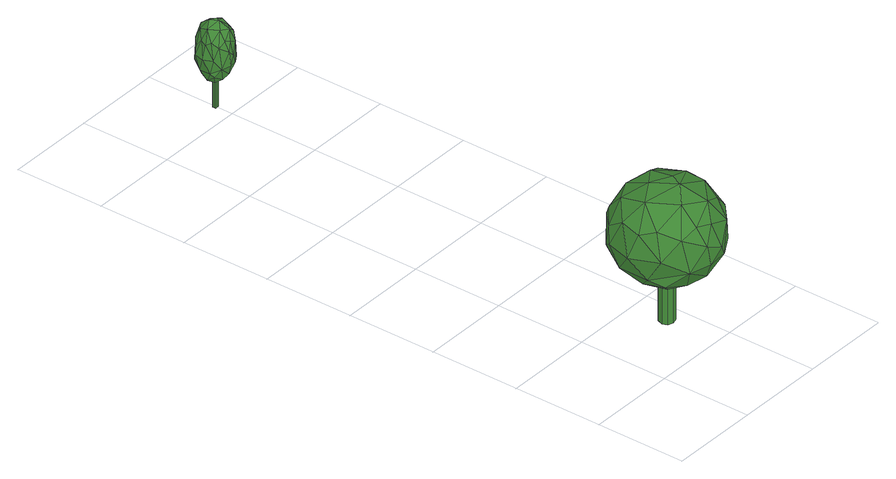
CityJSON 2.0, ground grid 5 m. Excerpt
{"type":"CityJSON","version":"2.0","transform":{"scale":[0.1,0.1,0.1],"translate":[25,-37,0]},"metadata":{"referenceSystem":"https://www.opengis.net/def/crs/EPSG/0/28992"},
"CityObjects":{
"tree1":{"type":"SolitaryVegetationObject","attributes":{"name":"Alderaan Tree 32","species":"Platanus orientalis","height":8,"crownDiameter":6},"geometry":[{"type":"MultiSurface","lod":"3","boundaries":[[[0,1,2,3,4,5,6,7]],[[6,8,9,7]],[[5,10,8,6]],[[4,11,10,5]],[[3,12,11,4]],[[2,13,12,3]],[[1,14,13,2]],[[0,15,14,1]],[[7,9,15,0]],[[8,10,11,12,13,14,15,9]],[[16,17,18]],[[19,20,21]],[[22,23,24]],[[25,26,27]],[[16,28,17]],[[18,17,29]],[[30,16,18]],[[31,29,17]],[[32,17,28]],[[19,33,20]],[[21,20,23]],[[34,22,35]],[[36,30,37]],[[38,37,39]],[[40,36,38]],[[41,39,37]],[[42,37,30]],[[43,44,41]],[[45,46,26]],[[47,26,34]],[[48,45,47]],[[25,34,26]],[[27,26,46]],[[49,25,27]],[[50,43,51]],[[52,50,48]],[[53,51,43]],[[54,40,55]],[[56,55,49]],[[28,54,56]],[[57,55,40]],[[58,59,57]],[[60,61,43]],[[30,18,42]],[[62,29,63]],[[48,64,45]],[[54,28,16]],[[32,28,65]],[[27,65,49]],[[46,66,27]],[[67,33,19]],[[68,52,48]],[[34,35,68]],[[21,58,69]],[[38,69,40]],[[39,70,38]],[[59,58,22]],[[25,22,34]],[[53,71,51]],[[18,72,60]],[[45,64,73]],[[74,54,75]],[[44,76,77]],[[44,67,76]],[[78,59,79]],[[72,18,29]],[[30,80,16]],[[31,63,29]],[[66,73,31]],[[20,33,24]],[[70,77,19]],[[81,24,33]],[[36,80,30]],[[40,74,36]],[[41,77,39]],[[45,73,46]],[[68,47,34]],[[50,44,43]],[[48,50,71]],[[81,67,52]],[[71,64,48]],[[61,53,43]],[[72,62,53]],[[54,74,40]],[[65,56,49]],[[69,57,40]],[[60,72,61]],[[42,18,60]],[[64,62,63]],[[73,64,63]],[[75,54,16]],[[80,75,16]],[[76,67,19]],[[77,76,19]],[[35,81,52]],[[79,59,22]],[[25,79,22]],[[49,78,79]],[[32,31,17]],[[66,31,32]],[[70,19,21]],[[24,23,20]],[[35,22,24]],[[38,36,37]],[[42,41,37]],[[60,41,42]],[[47,45,26]],[[52,67,50]],[[53,62,71]],[[56,54,55]],[[57,78,55]],[[57,59,78]],[[27,66,65]],[[66,32,65]],[[68,35,52]],[[38,70,69]],[[70,21,69]],[[31,73,63]],[[66,46,73]],[[58,21,23]],[[70,39,77]],[[23,22,58]],[[81,35,24]],[[36,75,80]],[[36,74,75]],[[41,44,77]],[[60,43,41]],[[68,48,47]],[[25,49,79]],[[50,67,44]],[[71,50,51]],[[81,33,67]],[[71,62,64]],[[61,72,53]],[[72,29,62]],[[65,28,56]],[[55,78,49]],[[69,58,57]]]}]},
"tree2":{"type":"SolitaryVegetationObject","attributes":{"name":"Alderaan Tree 16","species":"Abies nordmanniana","height":5,"crownDiameter":2},"geometry":[{"type":"MultiSurface","lod":"3","boundaries":[[[82,83,84,85,86,87,88,89]],[[88,90,91,89]],[[87,92,90,88]],[[86,93,92,87]],[[85,94,93,86]],[[84,95,94,85]],[[83,96,95,84]],[[82,97,96,83]],[[89,91,97,82]],[[90,92,93,94,95,96,97,91]],[[98,99,100]],[[101,102,103]],[[104,105,106]],[[107,108,109]],[[98,110,99]],[[100,99,111]],[[112,98,100]],[[113,111,99]],[[114,99,110]],[[101,115,102]],[[103,102,105]],[[116,104,117]],[[118,112,119]],[[120,119,121]],[[122,118,120]],[[123,121,119]],[[124,119,112]],[[125,126,123]],[[127,128,108]],[[129,108,116]],[[130,127,129]],[[107,116,108]],[[109,108,128]],[[131,107,109]],[[132,125,133]],[[134,132,130]],[[135,133,125]],[[136,122,137]],[[138,137,131]],[[110,136,138]],[[139,137,122]],[[140,141,139]],[[142,143,125]],[[112,100,124]],[[144,111,145]],[[130,146,127]],[[136,110,98]],[[114,110,147]],[[109,147,131]],[[128,148,109]],[[149,115,101]],[[150,134,130]],[[116,117,150]],[[103,140,151]],[[120,151,122]],[[121,152,120]],[[141,140,104]],[[107,104,116]],[[135,153,133]],[[100,154,142]],[[127,146,155]],[[156,136,157]],[[126,158,159]],[[126,149,158]],[[160,141,161]],[[154,100,111]],[[112,162,98]],[[113,145,111]],[[148,155,113]],[[102,115,106]],[[152,159,101]],[[163,106,115]],[[118,162,112]],[[122,156,118]],[[123,159,121]],[[127,155,128]],[[150,129,116]],[[132,126,125]],[[130,132,153]],[[163,149,134]],[[153,146,130]],[[143,135,125]],[[154,144,135]],[[136,156,122]],[[147,138,131]],[[151,139,122]],[[142,154,143]],[[124,100,142]],[[146,144,145]],[[155,146,145]],[[157,136,98]],[[162,157,98]],[[158,149,101]],[[159,158,101]],[[117,163,134]],[[161,141,104]],[[107,161,104]],[[131,160,161]],[[114,113,99]],[[148,113,114]],[[152,101,103]],[[106,105,102]],[[117,104,106]],[[120,118,119]],[[124,123,119]],[[142,123,124]],[[129,127,108]],[[134,149,132]],[[135,144,153]],[[138,136,137]],[[139,160,137]],[[139,141,160]],[[109,148,147]],[[148,114,147]],[[150,117,134]],[[120,152,151]],[[152,103,151]],[[113,155,145]],[[148,128,155]],[[140,103,105]],[[152,121,159]],[[105,104,140]],[[163,117,106]],[[118,157,162]],[[118,156,157]],[[123,126,159]],[[142,125,123]],[[150,130,129]],[[107,131,161]],[[132,149,126]],[[153,132,133]],[[163,115,149]],[[153,144,146]],[[143,154,135]],[[154,111,144]],[[147,110,138]],[[137,160,131]],[[151,140,139]]]}]}
},
"vertices":[
[43,27,0],[40,26,0],[37,27,0],[36,30,0],[37,33,0],[40,34,0],[43,33,0],[44,30,0],[43,33,24],[44,30,24],[40,34,24],[37,33,24],[36,30,24],[37,27,24],[40,26,24],[43,27,24],[54,55,44],[41,60,52],[55,55,59],[54,5,60],[44,0,52],[51,4,43],[26,5,44],[37,1,45],[34,1,57],[15,22,39],[10,30,51],[15,39,39],[40,56,37],[39,56,65],[66,46,53],[28,57,56],[29,56,43],[41,4,65],[15,14,52],[23,8,63],[67,34,40],[70,30,53],[65,21,39],[66,16,51],[56,29,28],[67,28,65],[65,41,62],[56,31,76],[59,22,73],[15,37,66],[14,44,51],[13,26,64],[23,30,76],[23,31,29],[41,23,80],[44,30,80],[32,15,76],[44,43,78],[47,45,28],[39,30,23],[36,43,26],[44,17,26],[40,6,35],[33,12,31],[60,45,69],[52,45,74],[34,50,73],[25,53,63],[24,45,72],[27,45,31],[20,51,45],[46,10,73],[17,18,67],[53,15,31],[60,9,45],[34,36,79],[48,54,67],[16,46,60],[56,38,29],[60,45,35],[57,13,68],[64,14,60],[29,21,27],[20,15,35],[64,46,44],[32,6,67],
[51,309,0],[50,309,0],[49,309,0],[49,310,0],[49,311,0],[50,311,0],[51,311,0],[51,310,0],[51,311,15],[51,310,15],[50,311,15],[49,311,15],[49,310,15],[49,309,15],[50,309,15],[51,309,15],[55,318,27],[50,320,33],[55,318,37],[55,302,38],[51,300,33],[54,301,27],[45,302,27],[49,300,28],[48,300,36],[42,307,24],[40,310,32],[42,313,24],[50,319,23],[50,319,41],[59,315,33],[46,319,35],[46,319,27],[50,301,41],[42,305,32],[44,303,39],[59,311,25],[60,310,33],[58,307,24],[59,305,32],[55,310,17],[59,309,40],[58,314,39],[55,310,48],[56,307,45],[42,312,41],[41,315,32],[41,309,40],[44,310,47],[44,310,18],[50,308,50],[51,310,50],[47,305,47],[51,314,48],[52,315,18],[50,310,15],[49,314,17],[51,306,17],[50,302,22],[48,304,19],[57,315,43],[54,315,46],[48,317,46],[45,318,39],[45,315,45],[46,315,19],[43,317,28],[52,303,46],[42,306,42],[54,305,19],[57,303,28],[48,312,50],[53,318,42],[42,315,37],[55,313,18],[57,315,22],[56,304,43],[58,305,37],[46,307,17],[43,305,22],[58,315,28],[47,302,42]
]}
